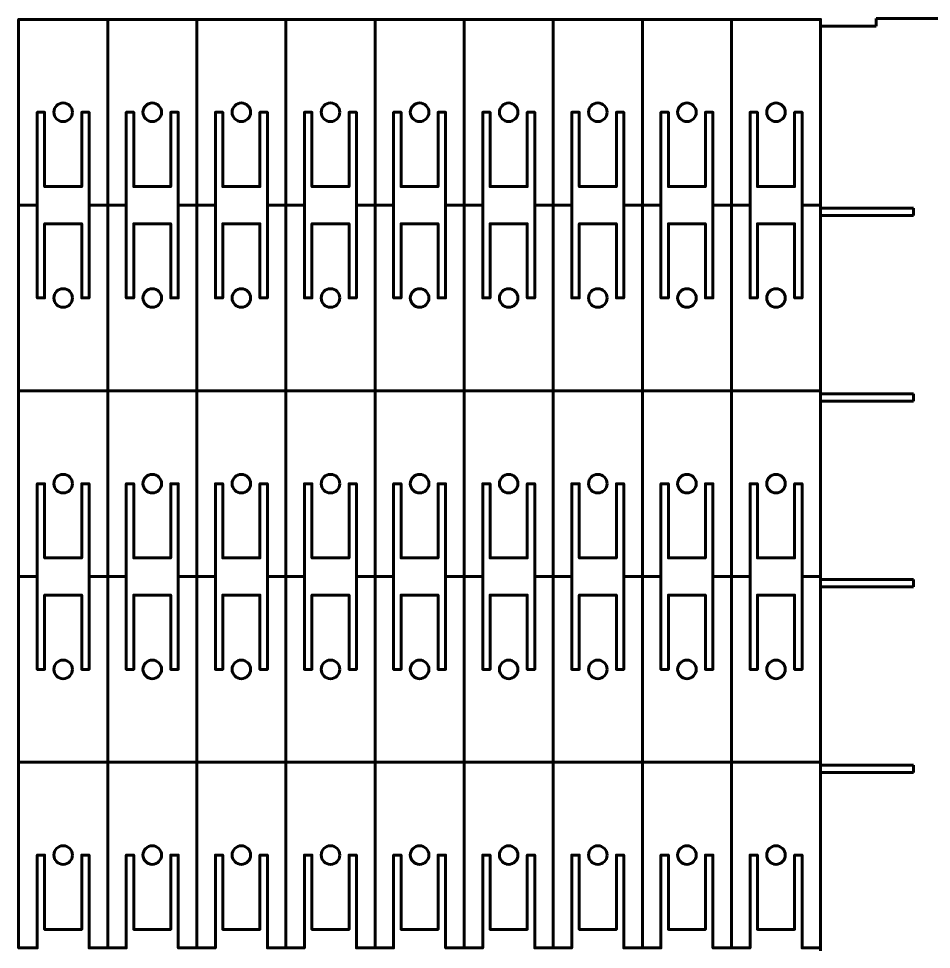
# Model space of a CAD drawing. Header units: millimetres. Extents: x -979 to -10, y -1484 to -29.
# Drawn here: x -979 to -487, y -531 to -29 of the extents above; entities that cross this region are included whole.
import ezdxf

# ---------------------------------------------------------------- set-up
doc = ezdxf.new("R2010")
doc.units = ezdxf.units.MM
doc.linetypes.add('K5LT_BASIC', pattern=[0])

# ---------------------------------------------------------------- blocks, each defined once
blk = doc.blocks.new('U0')
at = {"color": 150, "linetype": 'K5LT_BASIC', "lineweight": 60, "true_color": 0x0080ff}
blk.add_lwpolyline([(-739.01, -229.81), (-787.01, -229.81), (-787.01, -329.81), (-777.01, -329.81), (-777.01, -279.81), (-773.01, -279.81), (-773.01, -319.81), (-753.01, -319.81), (-753.01, -279.81), (-749.01, -279.81), (-749.01, -329.81), (-739.01, -329.81)], close=True, dxfattribs=at)
blk.add_lwpolyline([(-758.01, -279.81, 1), (-768.01, -279.81, 1)], format="xyb", close=True, dxfattribs=at)
blk = doc.blocks.new('U1')
at = {"color": 150, "linetype": 'K5LT_BASIC', "lineweight": 60, "true_color": 0x0080ff}
blk.add_lwpolyline([(-787.01, -229.81), (-787.01, -129.81), (-777.01, -129.81), (-777.01, -179.81), (-773.01, -179.81), (-773.01, -139.81), (-753.01, -139.81), (-753.01, -179.81), (-749.01, -179.81), (-749.01, -129.81), (-739.01, -129.81), (-739.01, -229.81)], dxfattribs=at)
blk.add_lwpolyline([(-758.01, -179.81, 1), (-768.01, -179.81, 1)], format="xyb", close=True, dxfattribs=at)
blk = doc.blocks.new('U2')
at = {"color": 150, "linetype": 'K5LT_BASIC', "lineweight": 60, "true_color": 0x0080ff}
blk.add_lwpolyline([(-739.01, -229.81), (-691.01, -229.81), (-691.01, -329.81), (-701.01, -329.81), (-701.01, -279.81), (-705.01, -279.81), (-705.01, -319.81), (-725.01, -319.81), (-725.01, -279.81), (-729.01, -279.81), (-729.01, -329.81), (-739.01, -329.81)], dxfattribs=at)
blk.add_lwpolyline([(-710.01, -279.81, 1), (-720.01, -279.81, 1)], format="xyb", close=True, dxfattribs=at)
blk = doc.blocks.new('U3')
at = {"color": 150, "linetype": 'K5LT_BASIC', "lineweight": 60, "true_color": 0x0080ff}
blk.add_lwpolyline([(-691.01, -229.81), (-691.01, -129.81), (-701.01, -129.81), (-701.01, -179.81), (-705.01, -179.81), (-705.01, -139.81), (-725.01, -139.81), (-725.01, -179.81), (-729.01, -179.81), (-729.01, -129.81), (-739.01, -129.81)], dxfattribs=at)
blk.add_lwpolyline([(-710.01, -179.81, 1), (-720.01, -179.81, 1)], format="xyb", close=True, dxfattribs=at)
blk = doc.blocks.new('U4')
at = {"color": 150, "linetype": 'K5LT_BASIC', "lineweight": 60, "true_color": 0x0080ff}
blk.add_lwpolyline([(-787.01, -329.81), (-797.01, -329.81), (-797.01, -279.81), (-801.01, -279.81), (-801.01, -319.81), (-821.01, -319.81), (-821.01, -279.81), (-825.01, -279.81), (-825.01, -329.81), (-835.01, -329.81), (-835.01, -229.81), (-787.01, -229.81)], dxfattribs=at)
blk.add_lwpolyline([(-806.01, -279.81, 1), (-816.01, -279.81, 1)], format="xyb", close=True, dxfattribs=at)
blk = doc.blocks.new('U5')
at = {"color": 150, "linetype": 'K5LT_BASIC', "lineweight": 60, "true_color": 0x0080ff}
blk.add_lwpolyline([(-787.01, -129.81), (-797.01, -129.81), (-797.01, -179.81), (-801.01, -179.81), (-801.01, -139.81), (-821.01, -139.81), (-821.01, -179.81), (-825.01, -179.81), (-825.01, -129.81), (-835.01, -129.81), (-835.01, -229.81)], dxfattribs=at)
blk.add_lwpolyline([(-806.01, -179.81, 1), (-816.01, -179.81, 1)], format="xyb", close=True, dxfattribs=at)
blk = doc.blocks.new('U6')
at = {"color": 150, "linetype": 'K5LT_BASIC', "lineweight": 60, "true_color": 0x0080ff}
for points in [[(-739.01, -329.81), (-739.01, -429.81), (-787.01, -429.81), (-787.01, -329.81)], [(-777.01, -329.81), (-777.01, -379.81), (-773.01, -379.81), (-773.01, -339.81), (-753.01, -339.81), (-753.01, -379.81), (-749.01, -379.81), (-749.01, -329.81)]]:
    blk.add_lwpolyline(points, dxfattribs=at)
blk.add_lwpolyline([(-758.01, -379.81, 1), (-768.01, -379.81, 1)], format="xyb", close=True, dxfattribs=at)
blk = doc.blocks.new('U7')
at = {"color": 150, "linetype": 'K5LT_BASIC', "lineweight": 60, "true_color": 0x0080ff}
blk.add_lwpolyline([(-787.01, -429.81), (-787.01, -529.81), (-777.01, -529.81), (-777.01, -479.81), (-773.01, -479.81), (-773.01, -519.81), (-753.01, -519.81), (-753.01, -479.81), (-749.01, -479.81), (-749.01, -529.81), (-739.01, -529.81), (-739.01, -429.81)], dxfattribs=at)
blk.add_lwpolyline([(-758.01, -479.81, 1), (-768.01, -479.81, 1)], format="xyb", close=True, dxfattribs=at)
blk = doc.blocks.new('U8')
at = {"color": 150, "linetype": 'K5LT_BASIC', "lineweight": 60, "true_color": 0x0080ff}
for points in [[(-739.01, -429.81), (-691.01, -429.81), (-691.01, -329.81)], [(-701.01, -329.81), (-701.01, -379.81), (-705.01, -379.81), (-705.01, -339.81), (-725.01, -339.81), (-725.01, -379.81), (-729.01, -379.81), (-729.01, -329.81)]]:
    blk.add_lwpolyline(points, dxfattribs=at)
blk.add_lwpolyline([(-710.01, -379.81, 1), (-720.01, -379.81, 1)], format="xyb", close=True, dxfattribs=at)
blk = doc.blocks.new('U9')
at = {"color": 150, "linetype": 'K5LT_BASIC', "lineweight": 60, "true_color": 0x0080ff}
blk.add_lwpolyline([(-691.01, -429.81), (-691.01, -529.81), (-701.01, -529.81), (-701.01, -479.81), (-705.01, -479.81), (-705.01, -519.81), (-725.01, -519.81), (-725.01, -479.81), (-729.01, -479.81), (-729.01, -529.81), (-739.01, -529.81)], dxfattribs=at)
blk.add_lwpolyline([(-710.01, -479.81, 1), (-720.01, -479.81, 1)], format="xyb", close=True, dxfattribs=at)
blk = doc.blocks.new('U10')
at = {"color": 150, "linetype": 'K5LT_BASIC', "lineweight": 60, "true_color": 0x0080ff}
for points in [[(-835.01, -329.81), (-835.01, -429.81), (-787.01, -429.81)], [(-797.01, -329.81), (-797.01, -379.81), (-801.01, -379.81), (-801.01, -339.81), (-821.01, -339.81), (-821.01, -379.81), (-825.01, -379.81), (-825.01, -329.81)]]:
    blk.add_lwpolyline(points, dxfattribs=at)
blk.add_lwpolyline([(-806.01, -379.81, 1), (-816.01, -379.81, 1)], format="xyb", close=True, dxfattribs=at)
blk = doc.blocks.new('U11')
at = {"color": 150, "linetype": 'K5LT_BASIC', "lineweight": 60, "true_color": 0x0080ff}
blk.add_lwpolyline([(-787.01, -529.81), (-797.01, -529.81), (-797.01, -479.81), (-801.01, -479.81), (-801.01, -519.81), (-821.01, -519.81), (-821.01, -479.81), (-825.01, -479.81), (-825.01, -529.81), (-835.01, -529.81), (-835.01, -429.81)], dxfattribs=at)
blk.add_lwpolyline([(-806.01, -479.81, 1), (-816.01, -479.81, 1)], format="xyb", close=True, dxfattribs=at)
blk = doc.blocks.new('U12')
at = {"color": 150, "linetype": 'K5LT_BASIC', "lineweight": 60, "true_color": 0x0080ff}
blk.add_lwpolyline([(-643.01, -229.81), (-595.01, -229.81), (-595.01, -329.81), (-605.01, -329.81), (-605.01, -279.81), (-609.01, -279.81), (-609.01, -319.81), (-629.01, -319.81), (-629.01, -279.81), (-633.01, -279.81), (-633.01, -329.81), (-643.01, -329.81)], close=True, dxfattribs=at)
blk.add_lwpolyline([(-614.01, -279.81, 1), (-624.01, -279.81, 1)], format="xyb", close=True, dxfattribs=at)
blk = doc.blocks.new('U13')
at = {"color": 150, "linetype": 'K5LT_BASIC', "lineweight": 60, "true_color": 0x0080ff}
blk.add_lwpolyline([(-595.01, -229.81), (-595.01, -129.81), (-605.01, -129.81), (-605.01, -179.81), (-609.01, -179.81), (-609.01, -139.81), (-629.01, -139.81), (-629.01, -179.81), (-633.01, -179.81), (-633.01, -129.81), (-643.01, -129.81), (-643.01, -229.81)], dxfattribs=at)
blk.add_lwpolyline([(-614.01, -179.81, 1), (-624.01, -179.81, 1)], format="xyb", close=True, dxfattribs=at)
blk = doc.blocks.new('U14')
at = {"color": 150, "linetype": 'K5LT_BASIC', "lineweight": 60, "true_color": 0x0080ff}
for points in [[(-643.01, -229.81), (-691.01, -229.81)], [(-691.01, -329.81), (-681.01, -329.81), (-681.01, -279.81), (-677.01, -279.81), (-677.01, -319.81), (-657.01, -319.81), (-657.01, -279.81), (-653.01, -279.81), (-653.01, -329.81), (-643.01, -329.81)]]:
    blk.add_lwpolyline(points, dxfattribs=at)
blk.add_lwpolyline([(-662.01, -279.81, 1), (-672.01, -279.81, 1)], format="xyb", close=True, dxfattribs=at)
blk = doc.blocks.new('U15')
at = {"color": 150, "linetype": 'K5LT_BASIC', "lineweight": 60, "true_color": 0x0080ff}
blk.add_lwpolyline([(-691.01, -129.81), (-681.01, -129.81), (-681.01, -179.81), (-677.01, -179.81), (-677.01, -139.81), (-657.01, -139.81), (-657.01, -179.81), (-653.01, -179.81), (-653.01, -129.81), (-643.01, -129.81)], dxfattribs=at)
blk.add_lwpolyline([(-662.01, -179.81, 1), (-672.01, -179.81, 1)], format="xyb", close=True, dxfattribs=at)
blk = doc.blocks.new('U16')
at = {"color": 150, "linetype": 'K5LT_BASIC', "lineweight": 60, "true_color": 0x0080ff}
blk.add_lwpolyline([(-595.01, -329.81), (-585.01, -329.81), (-585.01, -279.81), (-581.01, -279.81), (-581.01, -319.81), (-561.01, -319.81), (-561.01, -279.81), (-557.01, -279.81), (-557.01, -329.81), (-547.01, -329.81), (-547.01, -229.81), (-595.01, -229.81)], dxfattribs=at)
blk.add_lwpolyline([(-566.01, -279.81, 1), (-576.01, -279.81, 1)], format="xyb", close=True, dxfattribs=at)
blk = doc.blocks.new('U17')
at = {"color": 150, "linetype": 'K5LT_BASIC', "lineweight": 60, "true_color": 0x0080ff}
blk.add_lwpolyline([(-595.01, -129.81), (-585.01, -129.81), (-585.01, -179.81), (-581.01, -179.81), (-581.01, -139.81), (-561.01, -139.81), (-561.01, -179.81), (-557.01, -179.81), (-557.01, -129.81), (-547.01, -129.81), (-547.01, -229.81)], dxfattribs=at)
blk.add_lwpolyline([(-566.01, -179.81, 1), (-576.01, -179.81, 1)], format="xyb", close=True, dxfattribs=at)
blk = doc.blocks.new('U18')
at = {"color": 150, "linetype": 'K5LT_BASIC', "lineweight": 60, "true_color": 0x0080ff}
for points in [[(-643.01, -329.81), (-643.01, -429.81), (-595.01, -429.81), (-595.01, -329.81)], [(-605.01, -329.81), (-605.01, -379.81), (-609.01, -379.81), (-609.01, -339.81), (-629.01, -339.81), (-629.01, -379.81), (-633.01, -379.81), (-633.01, -329.81)]]:
    blk.add_lwpolyline(points, dxfattribs=at)
blk.add_lwpolyline([(-614.01, -379.81, 1), (-624.01, -379.81, 1)], format="xyb", close=True, dxfattribs=at)
blk = doc.blocks.new('U19')
at = {"color": 150, "linetype": 'K5LT_BASIC', "lineweight": 60, "true_color": 0x0080ff}
blk.add_lwpolyline([(-595.01, -429.81), (-595.01, -529.81), (-605.01, -529.81), (-605.01, -479.81), (-609.01, -479.81), (-609.01, -519.81), (-629.01, -519.81), (-629.01, -479.81), (-633.01, -479.81), (-633.01, -529.81), (-643.01, -529.81), (-643.01, -429.81)], dxfattribs=at)
blk.add_lwpolyline([(-614.01, -479.81, 1), (-624.01, -479.81, 1)], format="xyb", close=True, dxfattribs=at)
blk = doc.blocks.new('U20')
at = {"color": 150, "linetype": 'K5LT_BASIC', "lineweight": 60, "true_color": 0x0080ff}
for points in [[(-681.01, -329.81), (-681.01, -379.81), (-677.01, -379.81), (-677.01, -339.81), (-657.01, -339.81), (-657.01, -379.81), (-653.01, -379.81), (-653.01, -329.81)], [(-643.01, -429.81), (-691.01, -429.81)]]:
    blk.add_lwpolyline(points, dxfattribs=at)
blk.add_lwpolyline([(-662.01, -379.81, 1), (-672.01, -379.81, 1)], format="xyb", close=True, dxfattribs=at)
blk = doc.blocks.new('U21')
at = {"color": 150, "linetype": 'K5LT_BASIC', "lineweight": 60, "true_color": 0x0080ff}
blk.add_lwpolyline([(-662.01, -479.81, 1), (-672.01, -479.81, 1)], format="xyb", close=True, dxfattribs=at)
blk.add_lwpolyline([(-691.01, -529.81), (-681.01, -529.81), (-681.01, -479.81), (-677.01, -479.81), (-677.01, -519.81), (-657.01, -519.81), (-657.01, -479.81), (-653.01, -479.81), (-653.01, -529.81), (-643.01, -529.81)], dxfattribs=at)
blk = doc.blocks.new('U22')
at = {"color": 150, "linetype": 'K5LT_BASIC', "lineweight": 60, "true_color": 0x0080ff}
for points in [[(-547.01, -329.81), (-547.01, -429.81), (-595.01, -429.81)], [(-585.01, -329.81), (-585.01, -379.81), (-581.01, -379.81), (-581.01, -339.81), (-561.01, -339.81), (-561.01, -379.81), (-557.01, -379.81), (-557.01, -329.81)]]:
    blk.add_lwpolyline(points, dxfattribs=at)
blk.add_lwpolyline([(-566.01, -379.81, 1), (-576.01, -379.81, 1)], format="xyb", close=True, dxfattribs=at)
blk = doc.blocks.new('U23')
at = {"color": 150, "linetype": 'K5LT_BASIC', "lineweight": 60, "true_color": 0x0080ff}
blk.add_lwpolyline([(-595.01, -529.81), (-585.01, -529.81), (-585.01, -479.81), (-581.01, -479.81), (-581.01, -519.81), (-561.01, -519.81), (-561.01, -479.81), (-557.01, -479.81), (-557.01, -529.81), (-547.01, -529.81), (-547.01, -429.81)], dxfattribs=at)
blk.add_lwpolyline([(-566.01, -479.81, 1), (-576.01, -479.81, 1)], format="xyb", close=True, dxfattribs=at)
blk = doc.blocks.new('U24')
at = {"color": 150, "linetype": 'K5LT_BASIC', "lineweight": 60, "true_color": 0x0080ff}
blk.add_lwpolyline([(-931.01, -229.81), (-883.01, -229.81), (-883.01, -329.81), (-893.01, -329.81), (-893.01, -279.81), (-897.01, -279.81), (-897.01, -319.81), (-917.01, -319.81), (-917.01, -279.81), (-921.01, -279.81), (-921.01, -329.81), (-931.01, -329.81)], close=True, dxfattribs=at)
blk.add_lwpolyline([(-902.01, -279.81, 1), (-912.01, -279.81, 1)], format="xyb", close=True, dxfattribs=at)
blk = doc.blocks.new('U25')
at = {"color": 150, "linetype": 'K5LT_BASIC', "lineweight": 60, "true_color": 0x0080ff}
blk.add_lwpolyline([(-883.01, -229.81), (-883.01, -129.81), (-893.01, -129.81), (-893.01, -179.81), (-897.01, -179.81), (-897.01, -139.81), (-917.01, -139.81), (-917.01, -179.81), (-921.01, -179.81), (-921.01, -129.81), (-931.01, -129.81), (-931.01, -229.81)], dxfattribs=at)
blk.add_lwpolyline([(-902.01, -179.81, 1), (-912.01, -179.81, 1)], format="xyb", close=True, dxfattribs=at)
blk = doc.blocks.new('U26')
at = {"color": 150, "linetype": 'K5LT_BASIC', "lineweight": 60, "true_color": 0x0080ff}
blk.add_lwpolyline([(-931.01, -229.81), (-979.01, -229.81), (-979.01, -329.81), (-969.01, -329.81), (-969.01, -279.81), (-965.01, -279.81), (-965.01, -319.81), (-945.01, -319.81), (-945.01, -279.81), (-941.01, -279.81), (-941.01, -329.81), (-931.01, -329.81)], dxfattribs=at)
blk.add_lwpolyline([(-950.01, -279.81, 1), (-960.01, -279.81, 1)], format="xyb", close=True, dxfattribs=at)
blk = doc.blocks.new('U27')
at = {"color": 150, "linetype": 'K5LT_BASIC', "lineweight": 60, "true_color": 0x0080ff}
blk.add_lwpolyline([(-979.01, -229.81), (-979.01, -129.81), (-969.01, -129.81), (-969.01, -179.81), (-965.01, -179.81), (-965.01, -139.81), (-945.01, -139.81), (-945.01, -179.81), (-941.01, -179.81), (-941.01, -129.81), (-931.01, -129.81)], dxfattribs=at)
blk.add_lwpolyline([(-950.01, -179.81, 1), (-960.01, -179.81, 1)], format="xyb", close=True, dxfattribs=at)
blk = doc.blocks.new('U28')
at = {"color": 150, "linetype": 'K5LT_BASIC', "lineweight": 60, "true_color": 0x0080ff}
for points in [[(-835.01, -229.81), (-883.01, -229.81)], [(-883.01, -329.81), (-873.01, -329.81), (-873.01, -279.81), (-869.01, -279.81), (-869.01, -319.81), (-849.01, -319.81), (-849.01, -279.81), (-845.01, -279.81), (-845.01, -329.81), (-835.01, -329.81)]]:
    blk.add_lwpolyline(points, dxfattribs=at)
blk.add_lwpolyline([(-854.01, -279.81, 1), (-864.01, -279.81, 1)], format="xyb", close=True, dxfattribs=at)
blk = doc.blocks.new('U29')
at = {"color": 150, "linetype": 'K5LT_BASIC', "lineweight": 60, "true_color": 0x0080ff}
blk.add_lwpolyline([(-883.01, -129.81), (-873.01, -129.81), (-873.01, -179.81), (-869.01, -179.81), (-869.01, -139.81), (-849.01, -139.81), (-849.01, -179.81), (-845.01, -179.81), (-845.01, -129.81), (-835.01, -129.81)], dxfattribs=at)
blk.add_lwpolyline([(-854.01, -179.81, 1), (-864.01, -179.81, 1)], format="xyb", close=True, dxfattribs=at)
blk = doc.blocks.new('U30')
at = {"color": 150, "linetype": 'K5LT_BASIC', "lineweight": 60, "true_color": 0x0080ff}
for points in [[(-931.01, -329.81), (-931.01, -429.81), (-883.01, -429.81), (-883.01, -329.81)], [(-893.01, -329.81), (-893.01, -379.81), (-897.01, -379.81), (-897.01, -339.81), (-917.01, -339.81), (-917.01, -379.81), (-921.01, -379.81), (-921.01, -329.81)]]:
    blk.add_lwpolyline(points, dxfattribs=at)
blk.add_lwpolyline([(-902.01, -379.81, 1), (-912.01, -379.81, 1)], format="xyb", close=True, dxfattribs=at)
blk = doc.blocks.new('U31')
at = {"color": 150, "linetype": 'K5LT_BASIC', "lineweight": 60, "true_color": 0x0080ff}
blk.add_lwpolyline([(-883.01, -429.81), (-883.01, -529.81), (-893.01, -529.81), (-893.01, -479.81), (-897.01, -479.81), (-897.01, -519.81), (-917.01, -519.81), (-917.01, -479.81), (-921.01, -479.81), (-921.01, -529.81), (-931.01, -529.81), (-931.01, -429.81)], dxfattribs=at)
blk.add_lwpolyline([(-902.01, -479.81, 1), (-912.01, -479.81, 1)], format="xyb", close=True, dxfattribs=at)
blk = doc.blocks.new('U32')
at = {"color": 150, "linetype": 'K5LT_BASIC', "lineweight": 60, "true_color": 0x0080ff}
for points in [[(-931.01, -429.81), (-979.01, -429.81), (-979.01, -329.81)], [(-969.01, -329.81), (-969.01, -379.81), (-965.01, -379.81), (-965.01, -339.81), (-945.01, -339.81), (-945.01, -379.81), (-941.01, -379.81), (-941.01, -329.81)]]:
    blk.add_lwpolyline(points, dxfattribs=at)
blk.add_lwpolyline([(-950.01, -379.81, 1), (-960.01, -379.81, 1)], format="xyb", close=True, dxfattribs=at)
blk = doc.blocks.new('U33')
at = {"color": 150, "linetype": 'K5LT_BASIC', "lineweight": 60, "true_color": 0x0080ff}
blk.add_lwpolyline([(-979.01, -429.81), (-979.01, -529.81), (-969.01, -529.81), (-969.01, -479.81), (-965.01, -479.81), (-965.01, -519.81), (-945.01, -519.81), (-945.01, -479.81), (-941.01, -479.81), (-941.01, -529.81), (-931.01, -529.81)], dxfattribs=at)
blk.add_lwpolyline([(-950.01, -479.81, 1), (-960.01, -479.81, 1)], format="xyb", close=True, dxfattribs=at)
blk = doc.blocks.new('U34')
at = {"color": 150, "linetype": 'K5LT_BASIC', "lineweight": 60, "true_color": 0x0080ff}
for points in [[(-873.01, -329.81), (-873.01, -379.81), (-869.01, -379.81), (-869.01, -339.81), (-849.01, -339.81), (-849.01, -379.81), (-845.01, -379.81), (-845.01, -329.81)], [(-835.01, -429.81), (-883.01, -429.81)]]:
    blk.add_lwpolyline(points, dxfattribs=at)
blk.add_lwpolyline([(-854.01, -379.81, 1), (-864.01, -379.81, 1)], format="xyb", close=True, dxfattribs=at)
blk = doc.blocks.new('U35')
at = {"color": 150, "linetype": 'K5LT_BASIC', "lineweight": 60, "true_color": 0x0080ff}
blk.add_lwpolyline([(-854.01, -479.81, 1), (-864.01, -479.81, 1)], format="xyb", close=True, dxfattribs=at)
blk.add_lwpolyline([(-883.01, -529.81), (-873.01, -529.81), (-873.01, -479.81), (-869.01, -479.81), (-869.01, -519.81), (-849.01, -519.81), (-849.01, -479.81), (-845.01, -479.81), (-845.01, -529.81), (-835.01, -529.81)], dxfattribs=at)
blk = doc.blocks.new('U36')
at = {"color": 150, "linetype": 'K5LT_BASIC', "lineweight": 60, "true_color": 0x0080ff}
for points in [[(-739.01, -129.81), (-739.01, -29.81), (-787.01, -29.81), (-787.01, -129.81)], [(-777.01, -129.81), (-777.01, -79.81), (-773.01, -79.81), (-773.01, -119.81), (-753.01, -119.81), (-753.01, -79.81), (-749.01, -79.81), (-749.01, -129.81)]]:
    blk.add_lwpolyline(points, dxfattribs=at)
blk.add_lwpolyline([(-758.01, -79.81, 1), (-768.01, -79.81, 1)], format="xyb", close=True, dxfattribs=at)
blk = doc.blocks.new('U37')
at = {"color": 150, "linetype": 'K5LT_BASIC', "lineweight": 60, "true_color": 0x0080ff}
for points in [[(-739.01, -29.81), (-691.01, -29.81), (-691.01, -129.81)], [(-701.01, -129.81), (-701.01, -79.81), (-705.01, -79.81), (-705.01, -119.81), (-725.01, -119.81), (-725.01, -79.81), (-729.01, -79.81), (-729.01, -129.81)]]:
    blk.add_lwpolyline(points, dxfattribs=at)
blk.add_lwpolyline([(-710.01, -79.81, 1), (-720.01, -79.81, 1)], format="xyb", close=True, dxfattribs=at)
blk = doc.blocks.new('U38')
at = {"color": 150, "linetype": 'K5LT_BASIC', "lineweight": 60, "true_color": 0x0080ff}
for points in [[(-835.01, -129.81), (-835.01, -29.81), (-787.01, -29.81)], [(-797.01, -129.81), (-797.01, -79.81), (-801.01, -79.81), (-801.01, -119.81), (-821.01, -119.81), (-821.01, -79.81), (-825.01, -79.81), (-825.01, -129.81)]]:
    blk.add_lwpolyline(points, dxfattribs=at)
blk.add_lwpolyline([(-806.01, -79.81, 1), (-816.01, -79.81, 1)], format="xyb", close=True, dxfattribs=at)
blk = doc.blocks.new('U39')
at = {"color": 150, "linetype": 'K5LT_BASIC', "lineweight": 60, "true_color": 0x0080ff}
for points in [[(-643.01, -129.81), (-643.01, -29.81), (-595.01, -29.81), (-595.01, -129.81)], [(-605.01, -129.81), (-605.01, -79.81), (-609.01, -79.81), (-609.01, -119.81), (-629.01, -119.81), (-629.01, -79.81), (-633.01, -79.81), (-633.01, -129.81)]]:
    blk.add_lwpolyline(points, dxfattribs=at)
blk.add_lwpolyline([(-614.01, -79.81, 1), (-624.01, -79.81, 1)], format="xyb", close=True, dxfattribs=at)
blk = doc.blocks.new('U40')
at = {"color": 150, "linetype": 'K5LT_BASIC', "lineweight": 60, "true_color": 0x0080ff}
for points in [[(-643.01, -29.81), (-691.01, -29.81)], [(-681.01, -129.81), (-681.01, -79.81), (-677.01, -79.81), (-677.01, -119.81), (-657.01, -119.81), (-657.01, -79.81), (-653.01, -79.81), (-653.01, -129.81)]]:
    blk.add_lwpolyline(points, dxfattribs=at)
blk.add_lwpolyline([(-662.01, -79.81, 1), (-672.01, -79.81, 1)], format="xyb", close=True, dxfattribs=at)
blk = doc.blocks.new('U41')
at = {"color": 150, "linetype": 'K5LT_BASIC', "lineweight": 60, "true_color": 0x0080ff}
for points in [[(-547.01, -129.81), (-547.01, -29.81), (-595.01, -29.81)], [(-585.01, -129.81), (-585.01, -79.81), (-581.01, -79.81), (-581.01, -119.81), (-561.01, -119.81), (-561.01, -79.81), (-557.01, -79.81), (-557.01, -129.81)]]:
    blk.add_lwpolyline(points, dxfattribs=at)
blk.add_lwpolyline([(-566.01, -79.81, 1), (-576.01, -79.81, 1)], format="xyb", close=True, dxfattribs=at)
blk = doc.blocks.new('U42')
at = {"color": 150, "linetype": 'K5LT_BASIC', "lineweight": 60, "true_color": 0x0080ff}
for points in [[(-931.01, -129.81), (-931.01, -29.81), (-883.01, -29.81), (-883.01, -129.81)], [(-893.01, -129.81), (-893.01, -79.81), (-897.01, -79.81), (-897.01, -119.81), (-917.01, -119.81), (-917.01, -79.81), (-921.01, -79.81), (-921.01, -129.81)]]:
    blk.add_lwpolyline(points, dxfattribs=at)
blk.add_lwpolyline([(-902.01, -79.81, 1), (-912.01, -79.81, 1)], format="xyb", close=True, dxfattribs=at)
blk = doc.blocks.new('U43')
at = {"color": 150, "linetype": 'K5LT_BASIC', "lineweight": 60, "true_color": 0x0080ff}
for points in [[(-931.01, -29.81), (-979.01, -29.81), (-979.01, -129.81)], [(-969.01, -129.81), (-969.01, -79.81), (-965.01, -79.81), (-965.01, -119.81), (-945.01, -119.81), (-945.01, -79.81), (-941.01, -79.81), (-941.01, -129.81)]]:
    blk.add_lwpolyline(points, dxfattribs=at)
blk.add_lwpolyline([(-950.01, -79.81, 1), (-960.01, -79.81, 1)], format="xyb", close=True, dxfattribs=at)
blk = doc.blocks.new('U44')
at = {"color": 150, "linetype": 'K5LT_BASIC', "lineweight": 60, "true_color": 0x0080ff}
for points in [[(-835.01, -29.81), (-883.01, -29.81)], [(-873.01, -129.81), (-873.01, -79.81), (-869.01, -79.81), (-869.01, -119.81), (-849.01, -119.81), (-849.01, -79.81), (-845.01, -79.81), (-845.01, -129.81)]]:
    blk.add_lwpolyline(points, dxfattribs=at)
blk.add_lwpolyline([(-854.01, -79.81, 1), (-864.01, -79.81, 1)], format="xyb", close=True, dxfattribs=at)

msp = doc.modelspace()

# ---------------------------------------------------------------- linework, layer by layer
at = {"color": 150, "linetype": 'K5LT_BASIC', "lineweight": 60, "true_color": 0x0080ff}
for p, q in [((-477.01, -29.37), (-517.01, -29.37)), ((-517.01, -29.37), (-517.01, -33.37)), ((-517.01, -33.37), (-547.01, -33.37)), ((-547.01, -129.81), (-547.01, -131.37)), ((-547.01, -131.37), (-497.01, -131.37)), ((-497.01, -131.37), (-497.01, -135.37)), ((-497.01, -135.37), (-547.01, -135.37)), ((-547.01, -229.81), (-547.01, -231.37)), ((-547.01, -231.37), (-497.01, -231.37)), ((-497.01, -235.37), (-547.01, -235.37)), ((-497.01, -231.37), (-497.01, -235.37)), ((-547.01, -329.81), (-547.01, -331.37)), ((-547.01, -331.37), (-497.01, -331.37)), ((-497.01, -335.37), (-547.01, -335.37)), ((-497.01, -331.37), (-497.01, -335.37)), ((-547.01, -429.81), (-547.01, -431.37)), ((-547.01, -431.37), (-497.01, -431.37)), ((-497.01, -435.37), (-547.01, -435.37)), ((-497.01, -431.37), (-497.01, -435.37)), ((-547.01, -529.81), (-547.01, -531.37))]:
    msp.add_line(p, q, dxfattribs=at)

# ---------------------------------------------------------------- block references
for name in ['U43', 'U42', 'U44', 'U38', 'U36', 'U37', 'U40', 'U39', 'U41', 'U27', 'U25', 'U29', 'U5', 'U1', 'U3', 'U15', 'U13', 'U17', 'U26', 'U24', 'U28', 'U4', 'U0', 'U2', 'U14', 'U12', 'U16', 'U32', 'U30', 'U34', 'U10', 'U6', 'U8', 'U20', 'U18', 'U22', 'U33', 'U31', 'U11', 'U7', 'U9', 'U19', 'U23', 'U35', 'U21']:
    msp.add_blockref(name, (0, 0))

doc.saveas('drawing.dxf')
